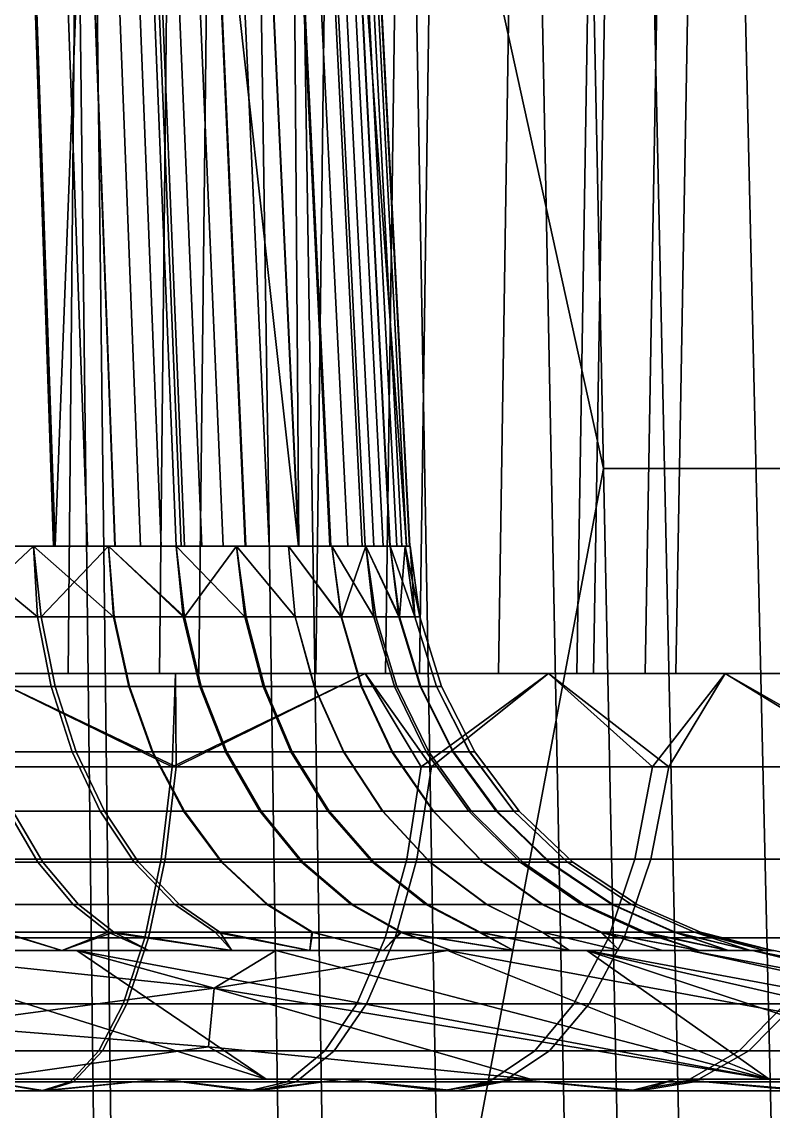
# Model space of a CAD drawing. Extents: x -14.7 to 14.7, y -21.5 to 0.1.
# Drawn here: x 2.97 to 6.45, y -17.12 to -12.08 of the extents above; entities that cross this region are included whole.
import ezdxf

# ---------------------------------------------------------------- set-up
doc = ezdxf.new("R2010")
doc.units = 0
doc.header["$MEASUREMENT"] = 0
doc.layers.add('IGES LEVEL 0', color=9, linetype='CONTINUOUS')

msp = doc.modelspace()

# ---------------------------------------------------------------- linework, layer by layer
at = {"layer": 'IGES LEVEL 0'}
for points in [[(2.9106, -14.509, 3.7757), (2.6764, -7.1885, 3.4718), (2.867, -7.1885, 3.3162), (3.1179, -14.509, 3.6064)], [(3.1245, -14.509, -3.6007), (2.873, -7.1885, -3.3109), (2.6864, -7.1885, -3.4641), (2.9215, -14.509, -3.7673)], [(3.1179, -14.509, 3.6064), (2.867, -7.1885, 3.3162), (3.0114, -7.1885, 3.1856), (3.2749, -14.509, 3.4644)], [(2.873, -7.1885, -3.3109), (3.1245, -14.509, -3.6007), (3.2646, -10.8487, -3.2059)], [(3.2749, -14.509, 3.4644), (3.0114, -7.1885, 3.1856), (3.1292, -7.1885, 3.07), (3.403, -14.509, 3.3386)], [(3.403, -14.509, 3.3386), (3.1292, -7.1885, 3.07), (3.2365, -7.1885, 2.9566), (3.5197, -14.509, 3.2154)], [(3.5197, -14.509, 3.2154), (3.2365, -7.1885, 2.9566), (3.3251, -7.1885, 2.8566), (3.6161, -14.509, 3.1066)], [(3.6161, -14.509, 3.1066), (3.3251, -7.1885, 2.8566), (3.3886, -7.1885, 2.781), (3.6852, -14.509, 3.0243)], [(3.6852, -14.509, 3.0243), (3.3886, -7.1885, 2.781), (3.409, -7.1885, 2.7559), (3.7074, -14.509, 2.9971)], [(3.7074, -14.509, 2.9971), (3.409, -7.1885, 2.7559), (3.4976, -7.1885, 2.6426), (3.8037, -14.509, 2.8739)], [(3.8037, -14.509, 2.8739), (3.4976, -7.1885, 2.6426), (3.5886, -7.1885, 2.5177), (3.9026, -14.509, 2.738)], [(3.9026, -14.509, 2.738), (3.5886, -7.1885, 2.5177), (3.6824, -7.1885, 2.3783), (4.0047, -14.509, 2.5864)], [(4.0047, -14.509, 2.5864), (3.6824, -7.1885, 2.3783), (3.7841, -7.1885, 2.2129), (4.1153, -14.509, 2.4066)], [(4.1153, -14.509, 2.4066), (3.7841, -7.1885, 2.2129), (3.9099, -7.1885, 1.9821), (4.2521, -14.509, 2.1556)], [(4.2508, -14.509, -2.1581), (3.9088, -7.1885, -1.9844), (3.8452, -10.8487, -2.4798)], [(4.396, -14.509, -1.8446), (4.0422, -7.1885, -1.6961), (3.9088, -7.1885, -1.9844), (4.2508, -14.509, -2.1581)], [(4.2521, -14.509, 2.1556), (3.9099, -7.1885, 1.9821), (4.224, -10.8487, 1.7587)], [(4.4789, -14.509, -1.633), (4.1185, -7.1885, -1.5016), (4.0422, -7.1885, -1.6961), (4.396, -14.509, -1.8446)], [(4.5459, -14.509, -1.436), (4.18, -7.1885, -1.3205), (4.1185, -7.1885, -1.5016), (4.4789, -14.509, -1.633)], [(4.5989, -14.509, -1.2558), (4.2288, -7.1885, -1.1548), (4.18, -7.1885, -1.3205), (4.5459, -14.509, -1.436)], [(4.642, -14.509, -1.0858), (4.2684, -7.1885, -0.9984), (4.2288, -7.1885, -1.1548), (4.5989, -14.509, -1.2558)], [(4.6757, -14.509, -0.9301), (4.2994, -7.1885, -0.8552), (4.2684, -7.1885, -0.9984), (4.642, -14.509, -1.0858)], [(4.7058, -14.509, -0.7631), (4.3271, -7.1885, -0.7016), (4.2994, -7.1885, -0.8552), (4.6757, -14.509, -0.9301)], [(4.7295, -14.509, -0.5988), (4.3489, -7.1885, -0.5506), (4.3271, -7.1885, -0.7016), (4.7058, -14.509, -0.7631)], [(4.7507, -14.509, -0.3976), (4.3684, -7.1885, -0.3656), (4.3489, -7.1885, -0.5506), (4.7295, -14.509, -0.5988)], [(4.7499, -14.509, 0.4068), (4.3677, -7.1885, 0.3741), (4.3831, -7.1885, 0.0689), (4.7667, -14.509, 0.0749)], [(4.3677, -7.1885, 0.3741), (4.7499, -14.509, 0.4068), (4.4856, -10.8487, 0.9023)], [(4.7642, -14.509, -0.1728), (4.3808, -7.1885, -0.1589), (4.3684, -7.1885, -0.3656), (4.7507, -14.509, -0.3976)], [(4.7667, -14.509, 0.0749), (4.3831, -7.1885, 0.0689), (4.3808, -7.1885, -0.1589), (4.7642, -14.509, -0.1728)], [(3.1873, -7.5314, -13.6681), (1.9435, -7.5314, -13.8995), (1.9916, -14.15, -14.2431)], [(3.3449, -20.7685, -14.3437), (3.1873, -7.5314, -13.6681), (1.9916, -14.15, -14.2431)], [(2.6211, -20.7685, 14.4934), (2.4976, -7.5314, 13.8107), (3.2649, -7.5314, 13.6497), (3.4263, -20.7685, 14.3244)], [(4.2094, -20.7685, -14.1141), (4.0112, -7.5314, -13.4494), (3.1873, -7.5314, -13.6681), (3.3449, -20.7685, -14.3437)], [(3.4263, -20.7685, 14.3244), (3.2649, -7.5314, 13.6497), (4.2076, -7.5314, 13.3892), (4.4155, -20.7685, 14.051)], [(4.9514, -20.7685, -13.8713), (4.7182, -7.5314, -13.2179), (4.0112, -7.5314, -13.4494), (4.2094, -20.7685, -14.1141)], [(4.2076, -7.5314, 13.3892), (5.5259, -7.5314, 12.9011), (5.6625, -14.15, 13.22)], [(4.4155, -20.7685, 14.051), (4.2076, -7.5314, 13.3892), (5.6625, -14.15, 13.22)], [(5.5511, -20.7685, -13.6423), (5.2897, -7.5314, -12.9998), (4.7182, -7.5314, -13.2179), (4.9514, -20.7685, -13.8713)], [(6.0873, -20.7685, -13.4117), (5.8006, -7.5314, -12.78), (5.2897, -7.5314, -12.9998), (5.5511, -20.7685, -13.6423)], [(5.6625, -14.15, 13.22), (5.5259, -7.5314, 12.9011), (6.4384, -7.5314, 12.4708), (6.5975, -14.15, 12.779)], [(6.5215, -20.7685, -13.206), (6.2143, -7.5314, -12.584), (5.8006, -7.5314, -12.78), (6.0873, -20.7685, -13.4117)], [(6.943, -20.7685, -12.9894), (6.6159, -7.5314, -12.3776), (6.2143, -7.5314, -12.584), (6.5215, -20.7685, -13.206)], [(6.5975, -14.15, 12.779), (6.4384, -7.5314, 12.4708), (7.3177, -7.5314, 11.9761), (7.4985, -14.15, 12.2721)], [(3.1245, -14.509, -3.6007), (3.4014, -14.509, -3.3403), (3.2646, -10.8487, -3.2059)], [(3.7232, -14.509, -2.9774), (3.5734, -10.8487, -2.8576), (3.2646, -10.8487, -3.2059), (3.4014, -14.509, -3.3403)], [(4.0064, -14.509, -2.5837), (3.8452, -10.8487, -2.4798), (3.5734, -10.8487, -2.8576), (3.7232, -14.509, -2.9774)], [(3.8452, -10.8487, -2.4798), (4.0064, -14.509, -2.5837), (4.2508, -14.509, -2.1581)], [(4.4011, -14.509, 1.8324), (4.224, -10.8487, 1.7587), (4.3758, -10.8487, 1.3369), (4.5592, -14.509, 1.393)], [(4.224, -10.8487, 1.7587), (4.4011, -14.509, 1.8324), (4.2521, -14.509, 2.1556)], [(4.5592, -14.509, 1.393), (4.3758, -10.8487, 1.3369), (4.4856, -10.8487, 0.9023), (4.6737, -14.509, 0.9402)], [(4.7499, -14.509, 0.4068), (4.6737, -14.509, 0.9402), (4.4856, -10.8487, 0.9023)], [(3.2205, -11.2809, 11.6074), (3.1849, -15.098, 11.479), (2.4247, -15.098, 11.6632), (2.4518, -11.2809, 11.7937)], [(2.8843, -11.2809, -11.6955), (2.8524, -15.098, -11.5661), (3.6076, -15.098, -11.3532), (3.648, -11.2809, -11.4802)], [(3.8321, -11.2809, 11.4201), (3.7897, -15.098, 11.2937), (3.1849, -15.098, 11.479), (3.2205, -11.2809, 11.6074)], [(3.648, -11.2809, -11.4802), (3.6076, -15.098, -11.3532), (4.6531, -15.098, -10.9663), (4.7052, -11.2809, -11.089)], [(4.3794, -11.2809, 11.2216), (4.331, -15.098, 11.0974), (3.7897, -15.098, 11.2937), (3.8321, -11.2809, 11.4201)], [(4.8639, -11.2809, 11.0202), (4.8101, -15.098, 10.8983), (4.331, -15.098, 11.0974), (4.3794, -11.2809, 11.2216)], [(4.7052, -11.2809, -11.089), (4.6531, -15.098, -10.9663), (5.855, -15.098, -10.3745), (5.9205, -11.2809, -10.4906)], [(5.2348, -11.2809, 10.849), (5.1769, -15.098, 10.7289), (4.8101, -15.098, 10.8983), (4.8639, -11.2809, 11.0202)], [(5.6011, -11.2809, 10.6645), (5.5391, -15.098, 10.5465), (5.1769, -15.098, 10.7289), (5.2348, -11.2809, 10.849)], [(5.6784, -11.2809, 10.6235), (5.6156, -15.098, 10.506), (5.5391, -15.098, 10.5465), (5.6011, -11.2809, 10.6645)], [(6.0638, -11.2809, 10.4084), (5.9967, -15.098, 10.2932), (5.6156, -15.098, 10.506), (5.6784, -11.2809, 10.6235)], [(5.9205, -11.2809, -10.4906), (5.855, -15.098, -10.3745), (6.9808, -15.098, -9.6529), (7.0589, -11.2809, -9.7609)], [(6.5964, -11.2809, 10.0792), (6.5234, -15.098, 9.9677), (5.9967, -15.098, 10.2932), (6.0638, -11.2809, 10.4084)], [(1.9916, -14.15, -14.2431), (2.0396, -20.7685, -14.5866), (3.3449, -20.7685, -14.3437)], [(5.6625, -14.15, 13.22), (5.7991, -20.7685, 13.5388), (4.4155, -20.7685, 14.051)], [(5.7991, -20.7685, 13.5388), (5.6625, -14.15, 13.22), (6.5975, -14.15, 12.779), (6.7567, -20.7685, 13.0872)], [(2.6486, -14.509, 3.9639), (3.0243, -14.509, 3.6852), (3.0426, -14.8355, 3.7274)], [(3.0243, -14.509, -3.6852), (2.6486, -14.509, -3.9639), (2.6739, -14.8355, -4.0002)], [(3.0426, -14.8355, 3.7274), (2.6535, -14.8355, 4.0138), (2.6486, -14.509, 3.9639)], [(2.6739, -14.8355, -4.0002), (3.0602, -14.8355, -3.7131), (3.0243, -14.509, -3.6852)], [(3.0243, -14.509, 3.6852), (3.371, -14.509, 3.371), (3.3948, -14.8355, 3.4098)], [(3.371, -14.509, -3.371), (3.0243, -14.509, -3.6852), (3.0602, -14.8355, -3.7131)], [(3.3948, -14.8355, 3.4098), (3.0426, -14.8355, 3.7274), (3.0243, -14.509, 3.6852)], [(3.0602, -14.8355, -3.7131), (3.3978, -14.8355, -3.4069), (3.371, -14.509, -3.371)], [(3.371, -14.509, 3.371), (3.6852, -14.509, 3.0243), (3.7226, -14.8355, 3.0485)], [(3.6852, -14.509, -3.0243), (3.371, -14.509, -3.371), (3.7167, -14.8355, -3.0558)], [(3.3978, -14.8355, -3.4069), (3.7167, -14.8355, -3.0558), (3.371, -14.509, -3.371)], [(3.7226, -14.8355, 3.0485), (3.3948, -14.8355, 3.4098), (3.371, -14.509, 3.371)], [(3.6852, -14.509, 3.0243), (3.9639, -14.509, 2.6486), (3.7226, -14.8355, 3.0485)], [(3.9639, -14.509, -2.6486), (3.6852, -14.509, -3.0243), (4.0031, -14.8355, -2.6695)], [(3.7167, -14.8355, -3.0558), (4.0031, -14.8355, -2.6695), (3.6852, -14.509, -3.0243)], [(4.0091, -14.8355, 2.6606), (3.7226, -14.8355, 3.0485), (3.9639, -14.509, 2.6486)], [(3.9639, -14.509, 2.6486), (4.2044, -14.509, 2.2473), (4.235, -14.8355, 2.2839)], [(4.2044, -14.509, -2.2473), (3.9639, -14.509, -2.6486), (4.2359, -14.8355, -2.2823)], [(4.0031, -14.8355, -2.6695), (4.2359, -14.8355, -2.2823), (3.9639, -14.509, -2.6486)], [(4.235, -14.8355, 2.2839), (4.0091, -14.8355, 2.6606), (3.9639, -14.509, 2.6486)], [(4.2044, -14.509, 2.2473), (4.4044, -14.509, 1.8244), (4.4504, -14.8355, 1.8292)], [(4.4044, -14.509, -1.8244), (4.2044, -14.509, -2.2473), (4.4481, -14.8355, -1.8346)], [(4.2359, -14.8355, -2.2823), (4.4481, -14.8355, -1.8346), (4.2044, -14.509, -2.2473)], [(4.4504, -14.8355, 1.8292), (4.235, -14.8355, 2.2839), (4.2044, -14.509, 2.2473)], [(4.4044, -14.509, 1.8244), (4.562, -14.509, 1.3839), (4.4504, -14.8355, 1.8292)], [(4.562, -14.509, -1.3839), (4.4044, -14.509, -1.8244), (4.5988, -14.8355, -1.4151)], [(4.4481, -14.8355, -1.8346), (4.5988, -14.8355, -1.4151), (4.4044, -14.509, -1.8244)], [(4.6094, -14.8355, 1.3802), (4.4504, -14.8355, 1.8292), (4.562, -14.509, 1.3839)], [(4.562, -14.509, 1.3839), (4.6757, -14.509, 0.9301), (4.7151, -14.8355, 0.9587)], [(4.6757, -14.509, -0.9301), (4.562, -14.509, -1.3839), (4.7184, -14.8355, -0.9427)], [(4.5988, -14.8355, -1.4151), (4.7184, -14.8355, -0.9427), (4.562, -14.509, -1.3839)], [(4.7151, -14.8355, 0.9587), (4.6094, -14.8355, 1.3802), (4.562, -14.509, 1.3839)], [(4.6757, -14.509, 0.9301), (4.7443, -14.509, 0.4673), (4.7894, -14.8355, 0.4612)], [(4.7443, -14.509, -0.4673), (4.6757, -14.509, -0.9301), (4.7184, -14.8355, -0.9427)], [(4.7894, -14.8355, 0.4612), (4.7151, -14.8355, 0.9587), (4.6757, -14.509, 0.9301)], [(4.7184, -14.8355, -0.9427), (4.7896, -14.8355, -0.46), (4.7443, -14.509, -0.4673)], [(4.7443, -14.509, 0.4673), (4.7673, -14.509), (4.7894, -14.8355, 0.4612)], [(4.7673, -14.509), (4.7443, -14.509, -0.4673), (4.8116, -14.8355, -0.0171)], [(4.7896, -14.8355, -0.46), (4.8116, -14.8355, -0.0171), (4.7443, -14.509, -0.4673)], [(4.8116, -14.8355, -0.0171), (4.7894, -14.8355, 0.4612), (4.7673, -14.509)], [(2.7091, -15.1589, 4.0978), (2.6535, -14.8355, 4.0138), (3.0426, -14.8355, 3.7274), (3.1064, -15.1589, 3.8055)], [(3.1243, -15.1589, -3.7908), (3.0602, -14.8355, -3.7131), (2.6739, -14.8355, -4.0002), (2.7299, -15.1589, -4.084)], [(3.1064, -15.1589, 3.8055), (3.0426, -14.8355, 3.7274), (3.3948, -14.8355, 3.4098), (3.4659, -15.1589, 3.4812)], [(3.4689, -15.1589, -3.4782), (3.3978, -14.8355, -3.4069), (3.0602, -14.8355, -3.7131), (3.1243, -15.1589, -3.7908)], [(3.4659, -15.1589, 3.4812), (3.3948, -14.8355, 3.4098), (3.7226, -14.8355, 3.0485), (3.8006, -15.1589, 3.1124)], [(3.7945, -15.1589, -3.1198), (3.7167, -14.8355, -3.0558), (3.3978, -14.8355, -3.4069), (3.4689, -15.1589, -3.4782)], [(4.087, -15.1589, -2.7254), (4.0031, -14.8355, -2.6695), (3.7167, -14.8355, -3.0558), (3.7945, -15.1589, -3.1198)], [(3.8006, -15.1589, 3.1124), (3.7226, -14.8355, 3.0485), (4.0091, -14.8355, 2.6606), (4.093, -15.1589, 2.7163)], [(4.3246, -15.1589, -2.3301), (4.2359, -14.8355, -2.2823), (4.0031, -14.8355, -2.6695), (4.087, -15.1589, -2.7254)], [(4.093, -15.1589, 2.7163), (4.0091, -14.8355, 2.6606), (4.235, -14.8355, 2.2839), (4.3237, -15.1589, 2.3317)], [(4.3237, -15.1589, 2.3317), (4.235, -14.8355, 2.2839), (4.4504, -14.8355, 1.8292), (4.5436, -15.1589, 1.8675)], [(4.5413, -15.1589, -1.873), (4.4481, -14.8355, -1.8346), (4.2359, -14.8355, -2.2823), (4.3246, -15.1589, -2.3301)], [(4.6951, -15.1589, -1.4448), (4.5988, -14.8355, -1.4151), (4.4481, -14.8355, -1.8346), (4.5413, -15.1589, -1.873)], [(4.5436, -15.1589, 1.8675), (4.4504, -14.8355, 1.8292), (4.6094, -14.8355, 1.3802), (4.7059, -15.1589, 1.4091)], [(4.8172, -15.1589, -0.9624), (4.7184, -14.8355, -0.9427), (4.5988, -14.8355, -1.4151), (4.6951, -15.1589, -1.4448)], [(4.7059, -15.1589, 1.4091), (4.6094, -14.8355, 1.3802), (4.7151, -14.8355, 0.9587), (4.8139, -15.1589, 0.9788)], [(4.8139, -15.1589, 0.9788), (4.7151, -14.8355, 0.9587), (4.7894, -14.8355, 0.4612), (4.8897, -15.1589, 0.4709)], [(4.8899, -15.1589, -0.4696), (4.7896, -14.8355, -0.46), (4.7184, -14.8355, -0.9427), (4.8172, -15.1589, -0.9624)], [(4.8897, -15.1589, 0.4709), (4.7894, -14.8355, 0.4612), (4.8116, -14.8355, -0.0171), (4.9123, -15.1589, -0.0174)], [(4.9123, -15.1589, -0.0174), (4.8116, -14.8355, -0.0171), (4.7896, -14.8355, -0.46), (4.8899, -15.1589, -0.4696)], [(3.6846, -15.53, -11.2625), (2.4432, -15.53, -11.5953), (2.7809, -15.098, -11.5835)], [(2.4452, -15.53, 11.5948), (3.6662, -15.53, 11.2685), (2.7809, -15.098, 11.5835)], [(2.7809, -15.098, -11.5835), (3.6812, -15.098, -11.3296), (3.6846, -15.53, -11.2625)], [(3.6812, -15.098, 11.3296), (2.7809, -15.098, 11.5835), (3.6662, -15.53, 11.2685)], [(4.5588, -15.098, 11.0058), (3.6812, -15.098, 11.3296), (3.6662, -15.53, 11.2685)], [(3.6662, -15.53, 11.2685), (4.8185, -15.53, 10.8259), (4.5588, -15.098, 11.0058)], [(3.6812, -15.098, -11.3296), (4.5588, -15.098, -11.0058), (3.6846, -15.53, -11.2625)], [(4.8658, -15.53, -10.8048), (3.6846, -15.53, -11.2625), (4.5588, -15.098, -11.0058)], [(4.5588, -15.098, -11.0058), (5.4082, -15.098, -10.6142), (4.8658, -15.53, -10.8048)], [(5.4082, -15.098, 10.6142), (4.5588, -15.098, 11.0058), (4.8185, -15.53, 10.8259)], [(4.8185, -15.53, 10.8259), (5.9638, -15.53, 10.2398), (5.4082, -15.098, 10.6142)], [(5.8892, -15.53, -10.2828), (4.8658, -15.53, -10.8048), (5.4082, -15.098, -10.6142)], [(5.4082, -15.098, -10.6142), (6.2243, -15.098, -10.1572), (5.8892, -15.53, -10.2828)], [(6.2243, -15.098, 10.1572), (5.4082, -15.098, 10.6142), (5.9638, -15.53, 10.2398)], [(6.9319, -15.53, -9.6109), (5.8892, -15.53, -10.2828), (6.2243, -15.098, -10.1572)], [(5.9638, -15.53, 10.2398), (6.981, -15.53, 9.5752), (6.2243, -15.098, 10.1572)], [(6.2243, -15.098, -10.1572), (7.0021, -15.098, -9.6375), (6.9319, -15.53, -9.6109)], [(7.0021, -15.098, 9.6375), (6.2243, -15.098, 10.1572), (6.981, -15.53, 9.5752)], [(2.7939, -15.4602, 4.226), (2.7091, -15.1589, 4.0978), (3.1064, -15.1589, 3.8055), (3.2035, -15.4602, 3.9245)], [(3.222, -15.4602, -3.9094), (3.1243, -15.1589, -3.7908), (2.7299, -15.1589, -4.084), (2.8153, -15.4602, -4.2118)], [(3.2035, -15.4602, 3.9245), (3.1064, -15.1589, 3.8055), (3.4659, -15.1589, 3.4812), (3.5743, -15.4602, 3.5901)], [(3.5774, -15.4602, -3.587), (3.4689, -15.1589, -3.4782), (3.1243, -15.1589, -3.7908), (3.222, -15.4602, -3.9094)], [(3.5743, -15.4602, 3.5901), (3.4659, -15.1589, 3.4812), (3.8006, -15.1589, 3.1124), (3.9195, -15.4602, 3.2097)], [(3.9132, -15.4602, -3.2174), (3.7945, -15.1589, -3.1198), (3.4689, -15.1589, -3.4782), (3.5774, -15.4602, -3.587)], [(4.2148, -15.4602, -2.8107), (4.087, -15.1589, -2.7254), (3.7945, -15.1589, -3.1198), (3.9132, -15.4602, -3.2174)], [(3.9195, -15.4602, 3.2097), (3.8006, -15.1589, 3.1124), (4.093, -15.1589, 2.7163), (4.2211, -15.4602, 2.8013)], [(4.4599, -15.4602, -2.403), (4.3246, -15.1589, -2.3301), (4.087, -15.1589, -2.7254), (4.2148, -15.4602, -2.8107)], [(4.2211, -15.4602, 2.8013), (4.093, -15.1589, 2.7163), (4.3237, -15.1589, 2.3317), (4.459, -15.4602, 2.4046)], [(4.459, -15.4602, 2.4046), (4.3237, -15.1589, 2.3317), (4.5436, -15.1589, 1.8675), (4.6857, -15.4602, 1.9259)], [(4.6833, -15.4602, -1.9316), (4.5413, -15.1589, -1.873), (4.3246, -15.1589, -2.3301), (4.4599, -15.4602, -2.403)], [(4.842, -15.4602, -1.49), (4.6951, -15.1589, -1.4448), (4.5413, -15.1589, -1.873), (4.6833, -15.4602, -1.9316)], [(4.6857, -15.4602, 1.9259), (4.5436, -15.1589, 1.8675), (4.7059, -15.1589, 1.4091), (4.8531, -15.4602, 1.4532)], [(4.9678, -15.4602, -0.9925), (4.8172, -15.1589, -0.9624), (4.6951, -15.1589, -1.4448), (4.842, -15.4602, -1.49)], [(4.8531, -15.4602, 1.4532), (4.7059, -15.1589, 1.4091), (4.8139, -15.1589, 0.9788), (4.9644, -15.4602, 1.0094)], [(4.9644, -15.4602, 1.0094), (4.8139, -15.1589, 0.9788), (4.8897, -15.1589, 0.4709), (5.0427, -15.4602, 0.4856)], [(5.0428, -15.4602, -0.4843), (4.8899, -15.1589, -0.4696), (4.8172, -15.1589, -0.9624), (4.9678, -15.4602, -0.9925)], [(5.0427, -15.4602, 0.4856), (4.8897, -15.1589, 0.4709), (4.9123, -15.1589, -0.0174), (5.066, -15.4602, -0.018)], [(5.066, -15.4602, -0.018), (4.9123, -15.1589, -0.0174), (4.8899, -15.1589, -0.4696), (5.0428, -15.4602, -0.4843)], [(2.9073, -15.7352, 4.3976), (2.7939, -15.4602, 4.226), (3.2035, -15.4602, 3.9245), (3.3336, -15.7352, 4.0839)], [(3.3528, -15.7352, -4.0681), (3.222, -15.4602, -3.9094), (2.8153, -15.4602, -4.2118), (2.9296, -15.7352, -4.3827)], [(3.3336, -15.7352, 4.0839), (3.2035, -15.4602, 3.9245), (3.5743, -15.4602, 3.5901), (3.7194, -15.7352, 3.7359)], [(3.7227, -15.7352, -3.7326), (3.5774, -15.4602, -3.587), (3.222, -15.4602, -3.9094), (3.3528, -15.7352, -4.0681)], [(3.7194, -15.7352, 3.7359), (3.5743, -15.4602, 3.5901), (3.9195, -15.4602, 3.2097), (4.0786, -15.7352, 3.34)], [(4.0721, -15.7352, -3.348), (3.9132, -15.4602, -3.2174), (3.5774, -15.4602, -3.587), (3.7227, -15.7352, -3.7326)], [(4.3859, -15.7352, -2.9248), (4.2148, -15.4602, -2.8107), (3.9132, -15.4602, -3.2174), (4.0721, -15.7352, -3.348)], [(4.0786, -15.7352, 3.34), (3.9195, -15.4602, 3.2097), (4.2211, -15.4602, 2.8013), (4.3924, -15.7352, 2.915)], [(4.6409, -15.7352, -2.5005), (4.4599, -15.4602, -2.403), (4.2148, -15.4602, -2.8107), (4.3859, -15.7352, -2.9248)], [(4.3924, -15.7352, 2.915), (4.2211, -15.4602, 2.8013), (4.459, -15.4602, 2.4046), (4.64, -15.7352, 2.5023)], [(4.64, -15.7352, 2.5023), (4.459, -15.4602, 2.4046), (4.6857, -15.4602, 1.9259), (4.8759, -15.7352, 2.0041)], [(4.8735, -15.7352, -2.01), (4.6833, -15.4602, -1.9316), (4.4599, -15.4602, -2.403), (4.6409, -15.7352, -2.5005)], [(5.0385, -15.7352, -1.5505), (4.842, -15.4602, -1.49), (4.6833, -15.4602, -1.9316), (4.8735, -15.7352, -2.01)], [(4.8759, -15.7352, 2.0041), (4.6857, -15.4602, 1.9259), (4.8531, -15.4602, 1.4532), (5.0502, -15.7352, 1.5122)], [(5.1695, -15.7352, -1.0328), (4.9678, -15.4602, -0.9925), (4.842, -15.4602, -1.49), (5.0385, -15.7352, -1.5505)], [(5.0502, -15.7352, 1.5122), (4.8531, -15.4602, 1.4532), (4.9644, -15.4602, 1.0094), (5.166, -15.7352, 1.0504)], [(5.166, -15.7352, 1.0504), (4.9644, -15.4602, 1.0094), (5.0427, -15.4602, 0.4856), (5.2474, -15.7352, 0.5054)], [(5.2476, -15.7352, -0.504), (5.0428, -15.4602, -0.4843), (4.9678, -15.4602, -0.9925), (5.1695, -15.7352, -1.0328)], [(5.2474, -15.7352, 0.5054), (5.0427, -15.4602, 0.4856), (5.066, -15.4602, -0.018), (5.2717, -15.7352, -0.0187)], [(5.2717, -15.7352, -0.0187), (5.066, -15.4602, -0.018), (5.0428, -15.4602, -0.4843), (5.2476, -15.7352, -0.504)], [(3.6846, -15.53, -11.2625), (3.6334, -15.9567, -11.106), (2.4093, -15.9567, -11.4342), (2.4432, -15.53, -11.5953)], [(2.4452, -15.53, 11.5948), (2.4112, -15.9567, 11.4337), (3.6153, -15.9567, 11.1119), (3.6662, -15.53, 11.2685)], [(3.6662, -15.53, 11.2685), (3.6153, -15.9567, 11.1119), (4.7516, -15.9567, 10.6755), (4.8185, -15.53, 10.8259)], [(4.8658, -15.53, -10.8048), (4.7982, -15.9567, -10.6546), (3.6334, -15.9567, -11.106), (3.6846, -15.53, -11.2625)], [(4.8185, -15.53, 10.8259), (4.7516, -15.9567, 10.6755), (5.8809, -15.9567, 10.0975), (5.9638, -15.53, 10.2398)], [(5.8892, -15.53, -10.2828), (5.8074, -15.9567, -10.14), (4.7982, -15.9567, -10.6546), (4.8658, -15.53, -10.8048)], [(6.9319, -15.53, -9.6109), (6.8356, -15.9567, -9.4773), (5.8074, -15.9567, -10.14), (5.8892, -15.53, -10.2828)], [(5.9638, -15.53, 10.2398), (5.8809, -15.9567, 10.0975), (6.884, -15.9567, 9.4422), (6.981, -15.53, 9.5752)], [(3.0678, -15.9702, -4.5895), (2.9296, -15.7352, -4.3827), (2.4795, -15.7352, -4.6522), (2.5964, -15.9702, -4.8717)], [(2.605, -15.9702, 4.8671), (2.4877, -15.7352, 4.6478), (2.9073, -15.7352, 4.3976), (3.0444, -15.9702, 4.605)], [(3.0444, -15.9702, 4.605), (2.9073, -15.7352, 4.3976), (3.3336, -15.7352, 4.0839), (3.4909, -15.9702, 4.2765)], [(3.511, -15.9702, -4.26), (3.3528, -15.7352, -4.0681), (2.9296, -15.7352, -4.3827), (3.0678, -15.9702, -4.5895)], [(3.4909, -15.9702, 4.2765), (3.3336, -15.7352, 4.0839), (3.7194, -15.7352, 3.7359), (3.8949, -15.9702, 3.9121)], [(3.8983, -15.9702, -3.9087), (3.7227, -15.7352, -3.7326), (3.3528, -15.7352, -4.0681), (3.511, -15.9702, -4.26)], [(3.8949, -15.9702, 3.9121), (3.7194, -15.7352, 3.7359), (4.0786, -15.7352, 3.34), (4.271, -15.9702, 3.4976)], [(4.2642, -15.9702, -3.5059), (4.0721, -15.7352, -3.348), (3.7227, -15.7352, -3.7326), (3.8983, -15.9702, -3.9087)], [(4.5928, -15.9702, -3.0628), (4.3859, -15.7352, -2.9248), (4.0721, -15.7352, -3.348), (4.2642, -15.9702, -3.5059)], [(4.271, -15.9702, 3.4976), (4.0786, -15.7352, 3.34), (4.3924, -15.7352, 2.915), (4.5997, -15.9702, 3.0525)], [(4.8599, -15.9702, -2.6185), (4.6409, -15.7352, -2.5005), (4.3859, -15.7352, -2.9248), (4.5928, -15.9702, -3.0628)], [(4.5997, -15.9702, 3.0525), (4.3924, -15.7352, 2.915), (4.64, -15.7352, 2.5023), (4.8589, -15.9702, 2.6203)], [(4.8589, -15.9702, 2.6203), (4.64, -15.7352, 2.5023), (4.8759, -15.7352, 2.0041), (5.1059, -15.9702, 2.0986)], [(5.1034, -15.9702, -2.1048), (4.8735, -15.7352, -2.01), (4.6409, -15.7352, -2.5005), (4.8599, -15.9702, -2.6185)], [(5.2762, -15.9702, -1.6236), (5.0385, -15.7352, -1.5505), (4.8735, -15.7352, -2.01), (5.1034, -15.9702, -2.1048)], [(5.1059, -15.9702, 2.0986), (4.8759, -15.7352, 2.0041), (5.0502, -15.7352, 1.5122), (5.2884, -15.9702, 1.5835)], [(5.4134, -15.9702, -1.0816), (5.1695, -15.7352, -1.0328), (5.0385, -15.7352, -1.5505), (5.2762, -15.9702, -1.6236)], [(5.2884, -15.9702, 1.5835), (5.0502, -15.7352, 1.5122), (5.166, -15.7352, 1.0504), (5.4097, -15.9702, 1.0999)], [(5.4097, -15.9702, 1.0999), (5.166, -15.7352, 1.0504), (5.2474, -15.7352, 0.5054), (5.495, -15.9702, 0.5292)], [(5.4951, -15.9702, -0.5277), (5.2476, -15.7352, -0.504), (5.1695, -15.7352, -1.0328), (5.4134, -15.9702, -1.0816)], [(5.495, -15.9702, 0.5292), (5.2474, -15.7352, 0.5054), (5.2717, -15.7352, -0.0187), (5.5204, -15.9702, -0.0196)], [(5.5204, -15.9702, -0.0196), (5.2717, -15.7352, -0.0187), (5.2476, -15.7352, -0.504), (5.4951, -15.9702, -0.5277)], [(3.6334, -15.9567, -11.106), (3.5571, -16.3208, -10.8729), (2.3587, -16.3208, -11.1942), (2.4093, -15.9567, -11.4342)], [(2.4112, -15.9567, 11.4337), (2.3606, -16.3208, 11.1938), (3.5394, -16.3208, 10.8787), (3.6153, -15.9567, 11.1119)], [(3.6153, -15.9567, 11.1119), (3.5394, -16.3208, 10.8787), (4.6518, -16.3208, 10.4515), (4.7516, -15.9567, 10.6755)], [(4.7982, -15.9567, -10.6546), (4.6975, -16.3208, -10.431), (3.5571, -16.3208, -10.8729), (3.6334, -15.9567, -11.106)], [(4.7516, -15.9567, 10.6755), (4.6518, -16.3208, 10.4515), (5.7575, -16.3208, 9.8856), (5.8809, -15.9567, 10.0975)], [(5.8074, -15.9567, -10.14), (5.6855, -16.3208, -9.9272), (4.6975, -16.3208, -10.431), (4.7982, -15.9567, -10.6546)], [(6.8356, -15.9567, -9.4773), (6.6921, -16.3208, -9.2784), (5.6855, -16.3208, -9.9272), (5.8074, -15.9567, -10.14)], [(5.8809, -15.9567, 10.0975), (5.7575, -16.3208, 9.8856), (6.7396, -16.3208, 9.244), (6.884, -15.9567, 9.4422)], [(3.233, -16.166, -4.8367), (3.0678, -15.9702, -4.5895), (2.5964, -15.9702, -4.8717), (2.7363, -16.166, -5.1341)], [(2.7453, -16.166, 5.1293), (2.605, -15.9702, 4.8671), (3.0444, -15.9702, 4.605), (3.2084, -16.166, 4.8531)], [(3.2084, -16.166, 4.8531), (3.0444, -15.9702, 4.605), (3.4909, -15.9702, 4.2765), (3.6789, -16.166, 4.5069)], [(3.7001, -16.166, -4.4895), (3.511, -15.9702, -4.26), (3.0678, -15.9702, -4.5895), (3.233, -16.166, -4.8367)], [(3.6789, -16.166, 4.5069), (3.4909, -15.9702, 4.2765), (3.8949, -15.9702, 3.9121), (4.1047, -16.166, 4.1228)], [(4.1083, -16.166, -4.1193), (3.8983, -15.9702, -3.9087), (3.511, -15.9702, -4.26), (3.7001, -16.166, -4.4895)], [(4.1047, -16.166, 4.1228), (3.8949, -15.9702, 3.9121), (4.271, -15.9702, 3.4976), (4.5011, -16.166, 3.686)], [(4.4939, -16.166, -3.6948), (4.2642, -15.9702, -3.5059), (3.8983, -15.9702, -3.9087), (4.1083, -16.166, -4.1193)], [(4.8402, -16.166, -3.2278), (4.5928, -15.9702, -3.0628), (4.2642, -15.9702, -3.5059), (4.4939, -16.166, -3.6948)], [(4.5011, -16.166, 3.686), (4.271, -15.9702, 3.4976), (4.5997, -15.9702, 3.0525), (4.8474, -16.166, 3.2169)], [(5.1216, -16.166, -2.7595), (4.8599, -15.9702, -2.6185), (4.5928, -15.9702, -3.0628), (4.8402, -16.166, -3.2278)], [(4.8474, -16.166, 3.2169), (4.5997, -15.9702, 3.0525), (4.8589, -15.9702, 2.6203), (5.1206, -16.166, 2.7614)], [(5.1206, -16.166, 2.7614), (4.8589, -15.9702, 2.6203), (5.1059, -15.9702, 2.0986), (5.381, -16.166, 2.2117)], [(5.3783, -16.166, -2.2182), (5.1034, -15.9702, -2.1048), (4.8599, -15.9702, -2.6185), (5.1216, -16.166, -2.7595)], [(5.5604, -16.166, -1.711), (5.2762, -15.9702, -1.6236), (5.1034, -15.9702, -2.1048), (5.3783, -16.166, -2.2182)], [(5.381, -16.166, 2.2117), (5.1059, -15.9702, 2.0986), (5.2884, -15.9702, 1.5835), (5.5733, -16.166, 1.6688)], [(5.705, -16.166, -1.1398), (5.4134, -15.9702, -1.0816), (5.2762, -15.9702, -1.6236), (5.5604, -16.166, -1.711)], [(5.5733, -16.166, 1.6688), (5.2884, -15.9702, 1.5835), (5.4097, -15.9702, 1.0999), (5.7011, -16.166, 1.1592)], [(5.7011, -16.166, 1.1592), (5.4097, -15.9702, 1.0999), (5.495, -15.9702, 0.5292), (5.791, -16.166, 0.5577)], [(5.7911, -16.166, -0.5562), (5.4951, -15.9702, -0.5277), (5.4134, -15.9702, -1.0816), (5.705, -16.166, -1.1398)], [(5.791, -16.166, 0.5577), (5.495, -15.9702, 0.5292), (5.5204, -15.9702, -0.0196), (5.8177, -16.166, -0.0207)], [(5.8177, -16.166, -0.0207), (5.5204, -15.9702, -0.0196), (5.4951, -15.9702, -0.5277), (5.7911, -16.166, -0.5562)], [(3.3962, -16.2946, -5.0809), (3.233, -16.166, -4.8367), (2.7363, -16.166, -5.1341), (2.8744, -16.2946, -5.3932)], [(2.8839, -16.2946, 5.3882), (2.7453, -16.166, 5.1293), (3.2084, -16.166, 4.8531), (3.3704, -16.2946, 5.098)], [(3.3704, -16.2946, 5.098), (3.2084, -16.166, 4.8531), (3.6789, -16.166, 4.5069), (3.8646, -16.2946, 4.7344)], [(3.8869, -16.2946, -4.7161), (3.7001, -16.166, -4.4895), (3.233, -16.166, -4.8367), (3.3962, -16.2946, -5.0809)], [(3.8646, -16.2946, 4.7344), (3.6789, -16.166, 4.5069), (4.1047, -16.166, 4.1228), (4.3119, -16.2946, 4.3309)], [(4.3156, -16.2946, -4.3272), (4.1083, -16.166, -4.1193), (3.7001, -16.166, -4.4895), (3.8869, -16.2946, -4.7161)], [(4.3119, -16.2946, 4.3309), (4.1047, -16.166, 4.1228), (4.5011, -16.166, 3.686), (4.7282, -16.2946, 3.8721)], [(4.7207, -16.2946, -3.8813), (4.4939, -16.166, -3.6948), (4.1083, -16.166, -4.1193), (4.3156, -16.2946, -4.3272)], [(5.0845, -16.2946, -3.3907), (4.8402, -16.166, -3.2278), (4.4939, -16.166, -3.6948), (4.7207, -16.2946, -3.8813)], [(4.7282, -16.2946, 3.8721), (4.5011, -16.166, 3.686), (4.8474, -16.166, 3.2169), (5.0921, -16.2946, 3.3793)], [(5.3802, -16.2946, -2.8988), (5.1216, -16.166, -2.7595), (4.8402, -16.166, -3.2278), (5.0845, -16.2946, -3.3907)], [(5.0921, -16.2946, 3.3793), (4.8474, -16.166, 3.2169), (5.1206, -16.166, 2.7614), (5.3791, -16.2946, 2.9008)], [(5.3791, -16.2946, 2.9008), (5.1206, -16.166, 2.7614), (5.381, -16.166, 2.2117), (5.6526, -16.2946, 2.3233)], [(5.6498, -16.2946, -2.3301), (5.3783, -16.166, -2.2182), (5.1216, -16.166, -2.7595), (5.3802, -16.2946, -2.8988)], [(5.8411, -16.2946, -1.7974), (5.5604, -16.166, -1.711), (5.3783, -16.166, -2.2182), (5.6498, -16.2946, -2.3301)], [(5.6526, -16.2946, 2.3233), (5.381, -16.166, 2.2117), (5.5733, -16.166, 1.6688), (5.8546, -16.2946, 1.7531)], [(5.993, -16.2946, -1.1973), (5.705, -16.166, -1.1398), (5.5604, -16.166, -1.711), (5.8411, -16.2946, -1.7974)], [(5.8546, -16.2946, 1.7531), (5.5733, -16.166, 1.6688), (5.7011, -16.166, 1.1592), (5.9889, -16.2946, 1.2177)], [(5.9889, -16.2946, 1.2177), (5.7011, -16.166, 1.1592), (5.791, -16.166, 0.5577), (6.0833, -16.2946, 0.5858)], [(6.0834, -16.2946, -0.5842), (5.7911, -16.166, -0.5562), (5.705, -16.166, -1.1398), (5.993, -16.2946, -1.1973)], [(6.0833, -16.2946, 0.5858), (5.791, -16.166, 0.5577), (5.8177, -16.166, -0.0207), (6.1114, -16.2946, -0.0217)], [(6.1114, -16.2946, -0.0217), (5.8177, -16.166, -0.0207), (5.7911, -16.166, -0.5562), (6.0834, -16.2946, -0.5842)], [(3.5571, -16.3208, -10.8729), (3.4568, -16.6257, -10.5661), (2.2922, -16.6257, -10.8783), (2.3587, -16.3208, -11.1942)], [(2.3606, -16.3208, 11.1938), (2.294, -16.6257, 10.8779), (3.4395, -16.6257, 10.5717), (3.5394, -16.3208, 10.8787)], [(2.7375, -16.3793, -5.8397), (3.1565, -16.3793, -5.6243), (2.8744, -16.2946, -5.3932)], [(3.1565, -16.3793, 5.6243), (2.7375, -16.3793, 5.8397), (2.8839, -16.2946, 5.3882)], [(3.3962, -16.2946, -5.0809), (2.8744, -16.2946, -5.3932), (3.1565, -16.3793, -5.6243)], [(2.8839, -16.2946, 5.3882), (3.3704, -16.2946, 5.098), (3.1565, -16.3793, 5.6243)], [(3.1565, -16.3793, -5.6243), (3.5586, -16.3793, -5.3788), (3.3962, -16.2946, -5.0809)], [(3.5586, -16.3793, 5.3788), (3.1565, -16.3793, 5.6243), (3.3704, -16.2946, 5.098)], [(3.9417, -16.3793, 5.1047), (3.5586, -16.3793, 5.3788), (3.3704, -16.2946, 5.098)], [(3.3704, -16.2946, 5.098), (3.8646, -16.2946, 4.7344), (3.9417, -16.3793, 5.1047)], [(3.5586, -16.3793, -5.3788), (3.9417, -16.3793, -5.1047), (3.3962, -16.2946, -5.0809)], [(3.8869, -16.2946, -4.7161), (3.3962, -16.2946, -5.0809), (3.9417, -16.3793, -5.1047)], [(3.5394, -16.3208, 10.8787), (3.4395, -16.6257, 10.5717), (4.5206, -16.6257, 10.1566), (4.6518, -16.3208, 10.4515)], [(4.6975, -16.3208, -10.431), (4.565, -16.6257, -10.1367), (3.4568, -16.6257, -10.5661), (3.5571, -16.3208, -10.8729)], [(4.3039, -16.3793, 4.8034), (3.9417, -16.3793, 5.1047), (3.8646, -16.2946, 4.7344)], [(3.8646, -16.2946, 4.7344), (4.3119, -16.2946, 4.3309), (4.3039, -16.3793, 4.8034)], [(3.9417, -16.3793, -5.1047), (4.3039, -16.3793, -4.8034), (3.8869, -16.2946, -4.7161)], [(4.3156, -16.2946, -4.3272), (3.8869, -16.2946, -4.7161), (4.3039, -16.3793, -4.8034)], [(4.3039, -16.3793, -4.8034), (4.643, -16.3793, -4.4764), (4.3156, -16.2946, -4.3272)], [(4.643, -16.3793, 4.4764), (4.3039, -16.3793, 4.8034), (4.3119, -16.2946, 4.3309)], [(4.3119, -16.2946, 4.3309), (4.7282, -16.2946, 3.8721), (4.643, -16.3793, 4.4764)], [(4.7207, -16.2946, -3.8813), (4.3156, -16.2946, -4.3272), (4.643, -16.3793, -4.4764)], [(4.6518, -16.3208, 10.4515), (4.5206, -16.6257, 10.1566), (5.595, -16.6257, 9.6067), (5.7575, -16.3208, 9.8856)], [(5.6855, -16.3208, -9.9272), (5.5251, -16.6257, -9.6471), (4.565, -16.6257, -10.1367), (4.6975, -16.3208, -10.431)], [(4.643, -16.3793, -4.4764), (4.9574, -16.3793, -4.1256), (4.7207, -16.2946, -3.8813)], [(4.9574, -16.3793, 4.1256), (4.643, -16.3793, 4.4764), (4.7282, -16.2946, 3.8721)], [(4.9574, -16.3793, -4.1256), (5.2453, -16.3793, -3.7527), (4.7207, -16.2946, -3.8813)], [(5.0845, -16.2946, -3.3907), (4.7207, -16.2946, -3.8813), (5.2453, -16.3793, -3.7527)], [(5.2453, -16.3793, 3.7527), (4.9574, -16.3793, 4.1256), (4.7282, -16.2946, 3.8721)], [(4.7282, -16.2946, 3.8721), (5.0921, -16.2946, 3.3793), (5.2453, -16.3793, 3.7527)], [(5.2453, -16.3793, -3.7527), (5.5052, -16.3793, -3.3598), (5.0845, -16.2946, -3.3907)], [(5.3802, -16.2946, -2.8988), (5.0845, -16.2946, -3.3907), (5.5052, -16.3793, -3.3598)], [(5.5052, -16.3793, 3.3598), (5.2453, -16.3793, 3.7527), (5.0921, -16.2946, 3.3793)], [(5.0921, -16.2946, 3.3793), (5.3791, -16.2946, 2.9008), (5.5052, -16.3793, 3.3598)], [(5.7358, -16.3793, 2.949), (5.5052, -16.3793, 3.3598), (5.3791, -16.2946, 2.9008)], [(5.3791, -16.2946, 2.9008), (5.6526, -16.2946, 2.3233), (5.7358, -16.3793, 2.949)], [(5.5052, -16.3793, -3.3598), (5.7358, -16.3793, -2.949), (5.3802, -16.2946, -2.8988)], [(5.6498, -16.2946, -2.3301), (5.3802, -16.2946, -2.8988), (5.7358, -16.3793, -2.949)], [(6.6921, -16.3208, -9.2784), (6.5033, -16.6257, -9.0166), (5.5251, -16.6257, -9.6471), (5.6855, -16.3208, -9.9272)], [(5.7575, -16.3208, 9.8856), (5.595, -16.6257, 9.6067), (6.5494, -16.6257, 8.9832), (6.7396, -16.3208, 9.244)], [(5.7358, -16.3793, -2.949), (5.9357, -16.3793, -2.5224), (5.6498, -16.2946, -2.3301)], [(5.9357, -16.3793, -2.5224), (6.104, -16.3793, -2.0824), (5.6498, -16.2946, -2.3301)], [(5.8411, -16.2946, -1.7974), (5.6498, -16.2946, -2.3301), (6.104, -16.3793, -2.0824)], [(6.104, -16.3793, 2.0824), (5.9357, -16.3793, 2.5224), (5.6526, -16.2946, 2.3233)], [(5.9357, -16.3793, 2.5224), (5.7358, -16.3793, 2.949), (5.6526, -16.2946, 2.3233)], [(5.6526, -16.2946, 2.3233), (5.8546, -16.2946, 1.7531), (6.104, -16.3793, 2.0824)], [(6.104, -16.3793, -2.0824), (6.2398, -16.3793, -1.6313), (5.8411, -16.2946, -1.7974)], [(5.993, -16.2946, -1.1973), (5.8411, -16.2946, -1.7974), (6.2398, -16.3793, -1.6313)], [(6.2398, -16.3793, 1.6313), (6.104, -16.3793, 2.0824), (5.8546, -16.2946, 1.7531)], [(5.8546, -16.2946, 1.7531), (5.9889, -16.2946, 1.2177), (6.2398, -16.3793, 1.6313)], [(6.3422, -16.3793, 1.1715), (6.2398, -16.3793, 1.6313), (5.9889, -16.2946, 1.2177)], [(5.9889, -16.2946, 1.2177), (6.0833, -16.2946, 0.5858), (6.3422, -16.3793, 1.1715)], [(6.2398, -16.3793, -1.6313), (6.3422, -16.3793, -1.1715), (5.993, -16.2946, -1.1973)], [(6.0834, -16.2946, -0.5842), (5.993, -16.2946, -1.1973), (6.3422, -16.3793, -1.1715)], [(6.4452, -16.3793, 0.2355), (6.4108, -16.3793, 0.7054), (6.0833, -16.2946, 0.5858)], [(6.4108, -16.3793, 0.7054), (6.3422, -16.3793, 1.1715), (6.0833, -16.2946, 0.5858)], [(6.0833, -16.2946, 0.5858), (6.1114, -16.2946, -0.0217), (6.4452, -16.3793, 0.2355)], [(6.3422, -16.3793, -1.1715), (6.4108, -16.3793, -0.7054), (6.0834, -16.2946, -0.5842)], [(6.4108, -16.3793, -0.7054), (6.4452, -16.3793, -0.2355), (6.0834, -16.2946, -0.5842)], [(6.1114, -16.2946, -0.0217), (6.0834, -16.2946, -0.5842), (6.4452, -16.3793, -0.2355)], [(6.4452, -16.3793, -0.2355), (6.4452, -16.3793, 0.2355), (6.1114, -16.2946, -0.0217)], [(1.4088, -16.9742, -9.3465), (4.1011, -16.9742, -8.516), (2.2058, -16.3793, -6.0605)], [(2.2058, -16.3793, 6.0605), (3.2247, -16.3793, 5.5854), (3.8605, -16.5528, 6.3787)], [(3.2247, -16.3793, -5.5854), (2.2058, -16.3793, -6.0605), (4.1011, -16.9742, -8.516)], [(3.8605, -16.5528, 6.3787), (2.5857, -16.725, 7.9212), (2.2058, -16.3793, 6.0605)], [(3.2247, -16.3793, 5.5854), (4.1456, -16.3793, 4.9406), (3.8605, -16.5528, 6.3787)], [(4.1456, -16.3793, -4.9406), (3.2247, -16.3793, -5.5854), (6.429, -16.9742, -6.9288)], [(4.1011, -16.9742, -8.516), (6.429, -16.9742, -6.9288), (3.2247, -16.3793, -5.5854)], [(4.1456, -16.3793, 4.9406), (4.9406, -16.3793, 4.1456), (3.8605, -16.5528, 6.3787)], [(6.429, -16.9742, 6.9288), (3.8605, -16.5528, 6.3787), (4.9406, -16.3793, 4.1456)], [(4.9406, -16.3793, -4.1456), (4.1456, -16.3793, -4.9406), (6.429, -16.9742, -6.9288)], [(4.9406, -16.3793, 4.1456), (5.5854, -16.3793, 3.2247), (6.429, -16.9742, 6.9288)], [(5.5854, -16.3793, -3.2247), (4.9406, -16.3793, -4.1456), (8.1857, -16.9742, -4.726)], [(6.429, -16.9742, -6.9288), (8.1857, -16.9742, -4.726), (4.9406, -16.3793, -4.1456)], [(8.1857, -16.9742, -4.726), (8.7987, -16.9742, -3.4532), (5.5854, -16.3793, -3.2247)], [(7.3899, -16.9742, 5.8933), (6.429, -16.9742, 6.9288), (5.5854, -16.3793, 3.2247)], [(5.5854, -16.3793, 3.2247), (6.0605, -16.3793, 2.2058), (8.7987, -16.9742, 3.4532)], [(6.0605, -16.3793, -2.2058), (5.5854, -16.3793, -3.2247), (8.7987, -16.9742, -3.4532)], [(8.7987, -16.9742, 3.4532), (7.3899, -16.9742, 5.8933), (5.5854, -16.3793, 3.2247)], [(8.7987, -16.9742, -3.4532), (9.2151, -16.9742, -2.1033), (6.0605, -16.3793, -2.2058)], [(6.0605, -16.3793, 2.2058), (6.3515, -16.3793, 1.1199), (8.7987, -16.9742, 3.4532)], [(6.3515, -16.3793, -1.1199), (6.0605, -16.3793, -2.2058), (9.2151, -16.9742, -2.1033)], [(6.3515, -16.3793, 1.1199), (6.4495, -16.3793), (9.4256, -16.9742, 0.7064)], [(6.4495, -16.3793), (6.3515, -16.3793, -1.1199), (9.2151, -16.9742, -2.1033)], [(9.4256, -16.9742, 0.7064), (8.7987, -16.9742, 3.4532), (6.3515, -16.3793, 1.1199)], [(3.8605, -16.5528, 6.3787), (3.8344, -16.8252, 7.9212), (2.5857, -16.725, 7.9212)], [(3.8344, -16.8252, 7.9212), (3.8605, -16.5528, 6.3787), (5.3245, -16.9742, 7.8097)], [(6.429, -16.9742, 6.9288), (5.3245, -16.9742, 7.8097), (3.8605, -16.5528, 6.3787)], [(3.4568, -16.6257, -10.5661), (3.3437, -16.8434, -10.2205), (2.2172, -16.8434, -10.5225), (2.2922, -16.6257, -10.8783)], [(2.294, -16.6257, 10.8779), (2.219, -16.8434, 10.5221), (3.327, -16.8434, 10.2259), (3.4395, -16.6257, 10.5717)], [(3.4395, -16.6257, 10.5717), (3.327, -16.8434, 10.2259), (4.3727, -16.8434, 9.8243), (4.5206, -16.6257, 10.1566)], [(4.565, -16.6257, -10.1367), (4.4156, -16.8434, -9.8051), (3.3437, -16.8434, -10.2205), (3.4568, -16.6257, -10.5661)], [(4.5206, -16.6257, 10.1566), (4.3727, -16.8434, 9.8243), (5.412, -16.8434, 9.2924), (5.595, -16.6257, 9.6067)], [(5.5251, -16.6257, -9.6471), (5.3443, -16.8434, -9.3315), (4.4156, -16.8434, -9.8051), (4.565, -16.6257, -10.1367)], [(6.5033, -16.6257, -9.0166), (6.2905, -16.8434, -8.7216), (5.3443, -16.8434, -9.3315), (5.5251, -16.6257, -9.6471)], [(5.595, -16.6257, 9.6067), (5.412, -16.8434, 9.2924), (6.3351, -16.8434, 8.6893), (6.5494, -16.6257, 8.9832)], [(7.4082, -16.6257, -8.2892), (7.1659, -16.8434, -8.018), (6.2905, -16.8434, -8.7216), (6.5033, -16.6257, -9.0166)], [(6.5494, -16.6257, 8.9832), (6.3351, -16.8434, 8.6893), (7.2222, -16.8434, 7.9673), (7.4665, -16.6257, 8.2367)], [(2.5857, -16.725, 7.9212), (3.8344, -16.8252, 7.9212), (2.786, -16.9742, 9.0321)], [(4.1011, -16.9742, 8.516), (2.786, -16.9742, 9.0321), (3.8344, -16.8252, 7.9212)], [(5.3245, -16.9742, 7.8097), (4.1011, -16.9742, 8.516), (3.8344, -16.8252, 7.9212)], [(3.3437, -16.8434, -10.2205), (3.2101, -16.9857, -9.8122), (2.1286, -16.9857, -10.1021), (2.2172, -16.8434, -10.5225)], [(2.219, -16.8434, 10.5221), (2.1303, -16.9857, 10.1017), (3.1941, -16.9857, 9.8174), (3.327, -16.8434, 10.2259)], [(3.327, -16.8434, 10.2259), (3.1941, -16.9857, 9.8174), (4.198, -16.9857, 9.4319), (4.3727, -16.8434, 9.8243)], [(4.4156, -16.8434, -9.8051), (4.2393, -16.9857, -9.4134), (3.2101, -16.9857, -9.8122), (3.3437, -16.8434, -10.2205)], [(4.3727, -16.8434, 9.8243), (4.198, -16.9857, 9.4319), (5.1958, -16.9857, 8.9212), (5.412, -16.8434, 9.2924)], [(5.3443, -16.8434, -9.3315), (5.1308, -16.9857, -8.9587), (4.2393, -16.9857, -9.4134), (4.4156, -16.8434, -9.8051)], [(6.2905, -16.8434, -8.7216), (6.0392, -16.9857, -8.3732), (5.1308, -16.9857, -8.9587), (5.3443, -16.8434, -9.3315)], [(5.412, -16.8434, 9.2924), (5.1958, -16.9857, 8.9212), (6.0821, -16.9857, 8.3422), (6.3351, -16.8434, 8.6893)], [(7.1659, -16.8434, -8.018), (6.8796, -16.9857, -7.6977), (6.0392, -16.9857, -8.3732), (6.2905, -16.8434, -8.7216)], [(6.3351, -16.8434, 8.6893), (6.0821, -16.9857, 8.3422), (6.9337, -16.9857, 7.649), (7.2222, -16.8434, 7.9673)], [(1.4088, -16.9742, -9.3465), (2.786, -16.9742, -9.0321), (4.1011, -16.9742, -8.516)], [(2.04, -17.0281, -9.6814), (3.0764, -17.0281, -9.4036), (2.7438, -16.9742, -9.045)], [(3.0611, -17.0281, 9.4086), (2.0416, -17.0281, 9.6811), (2.7438, -16.9742, 9.045)], [(2.7438, -16.9742, 9.045), (3.6171, -16.9742, 8.7326), (3.0611, -17.0281, 9.4086)], [(3.6171, -16.9742, -8.7326), (2.7438, -16.9742, -9.045), (3.0764, -17.0281, -9.4036)], [(4.0232, -17.0281, 9.0391), (3.0611, -17.0281, 9.4086), (3.6171, -16.9742, 8.7326)], [(3.0764, -17.0281, -9.4036), (4.0627, -17.0281, -9.0214), (3.6171, -16.9742, -8.7326)], [(3.6171, -16.9742, 8.7326), (4.4557, -16.9742, 8.336), (4.0232, -17.0281, 9.0391)], [(4.4557, -16.9742, -8.336), (3.6171, -16.9742, -8.7326), (4.0627, -17.0281, -9.0214)], [(4.9794, -17.0281, 8.5497), (4.0232, -17.0281, 9.0391), (4.4557, -16.9742, 8.336)], [(4.0627, -17.0281, -9.0214), (4.9172, -17.0281, -8.5856), (4.4557, -16.9742, -8.336)], [(4.1011, -16.9742, -8.516), (5.3245, -16.9742, -7.8097), (6.429, -16.9742, -6.9288)], [(4.4557, -16.9742, 8.336), (5.2513, -16.9742, 7.8591), (4.9794, -17.0281, 8.5497)], [(5.2513, -16.9742, -7.8591), (4.4557, -16.9742, -8.336), (4.9172, -17.0281, -8.5856)], [(4.9172, -17.0281, -8.5856), (5.7877, -17.0281, -8.0246), (5.2513, -16.9742, -7.8591)], [(5.8288, -17.0281, 7.9948), (4.9794, -17.0281, 8.5497), (5.2513, -16.9742, 7.8591)], [(5.2513, -16.9742, 7.8591), (5.9963, -16.9742, 7.3065), (5.8288, -17.0281, 7.9948)], [(5.9963, -16.9742, -7.3065), (5.2513, -16.9742, -7.8591), (5.7877, -17.0281, -8.0246)], [(5.7877, -17.0281, -8.0246), (6.5931, -17.0281, -7.3771), (5.9963, -16.9742, -7.3065)], [(6.645, -17.0281, 7.3305), (5.8288, -17.0281, 7.9948), (5.9963, -16.9742, 7.3065)], [(5.9963, -16.9742, 7.3065), (6.6836, -16.9742, 6.6836), (6.645, -17.0281, 7.3305)], [(6.6836, -16.9742, -6.6836), (5.9963, -16.9742, -7.3065), (6.5931, -17.0281, -7.3771)], [(6.429, -16.9742, -6.9288), (7.3899, -16.9742, -5.8933), (8.1857, -16.9742, -4.726)], [(3.2101, -16.9857, -9.8122), (3.0764, -17.0281, -9.4036), (2.04, -17.0281, -9.6814), (2.1286, -16.9857, -10.1021)], [(2.1303, -16.9857, 10.1017), (2.0416, -17.0281, 9.6811), (3.0611, -17.0281, 9.4086), (3.1941, -16.9857, 9.8174)], [(3.1941, -16.9857, 9.8174), (3.0611, -17.0281, 9.4086), (4.0232, -17.0281, 9.0391), (4.198, -16.9857, 9.4319)], [(4.2393, -16.9857, -9.4134), (4.0627, -17.0281, -9.0214), (3.0764, -17.0281, -9.4036), (3.2101, -16.9857, -9.8122)], [(4.198, -16.9857, 9.4319), (4.0232, -17.0281, 9.0391), (4.9794, -17.0281, 8.5497), (5.1958, -16.9857, 8.9212)], [(5.1308, -16.9857, -8.9587), (4.9172, -17.0281, -8.5856), (4.0627, -17.0281, -9.0214), (4.2393, -16.9857, -9.4134)], [(6.0392, -16.9857, -8.3732), (5.7877, -17.0281, -8.0246), (4.9172, -17.0281, -8.5856), (5.1308, -16.9857, -8.9587)], [(5.1958, -16.9857, 8.9212), (4.9794, -17.0281, 8.5497), (5.8288, -17.0281, 7.9948), (6.0821, -16.9857, 8.3422)], [(6.8796, -16.9857, -7.6977), (6.5931, -17.0281, -7.3771), (5.7877, -17.0281, -8.0246), (6.0392, -16.9857, -8.3732)], [(6.0821, -16.9857, 8.3422), (5.8288, -17.0281, 7.9948), (6.645, -17.0281, 7.3305), (6.9337, -16.9857, 7.649)]]:
    msp.add_3dface(points, dxfattribs=at)

doc.saveas('drawing.dxf')
